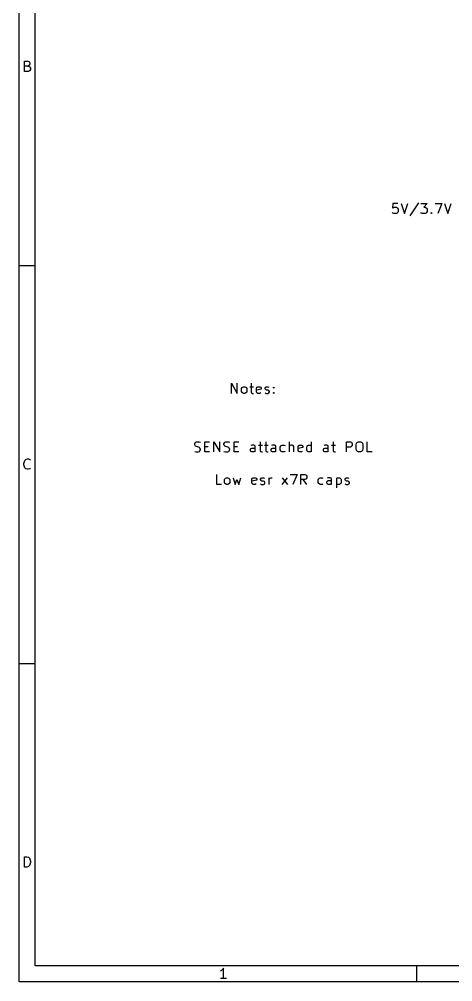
# Model space of a CAD drawing. Extents: x 0.4 to 11.3, y -7.9 to -0.4.
# Drawn here: x 0.394 to 2.542, y -7.874 to -3.111 of the extents above; entities that cross this region are included whole.
import ezdxf

# ---------------------------------------------------------------- set-up
doc = ezdxf.new("R2010")
doc.units = 0
doc.header["$MEASUREMENT"] = 0
for name, color, linetype in [('BLUE3', 171, 'CONTINUOUS'), ('BROWN2', 54, 'CONTINUOUS'), ('RED2', 1, 'CONTINUOUS')]:
    doc.layers.add(name, color=color, linetype=linetype)

msp = doc.modelspace()

# ---------------------------------------------------------------- linework, layer by layer
at = {"layer": 'BLUE3', "linetype": 'CONTINUOUS'}
for p, q in [((1.4452, -4.963), (1.4452, -4.913)), ((1.4452, -4.913), (1.4738, -4.963)), ((1.4738, -4.963), (1.4738, -4.913)), ((1.4952, -4.9392), (1.4976, -4.9344)), ((1.4952, -4.9534), (1.4952, -4.9392)), ((1.4976, -4.9344), (1.5, -4.932)), ((1.5, -4.932), (1.5048, -4.9296)), ((1.5048, -4.9296), (1.5119, -4.9296)), ((1.5119, -4.9296), (1.5167, -4.932)), ((1.5167, -4.932), (1.519, -4.9344)), ((1.519, -4.9344), (1.5214, -4.9392)), ((1.5214, -4.9392), (1.5214, -4.9534)), ((1.5357, -4.9296), (1.5548, -4.9296)), ((1.5429, -4.913), (1.5429, -4.9558)), ((1.569, -4.9368), (1.5714, -4.932)), ((1.569, -4.9558), (1.569, -4.9368)), ((1.5929, -4.9415), (1.569, -4.9463)), ((1.5714, -4.932), (1.5762, -4.9296)), ((1.5762, -4.9296), (1.5857, -4.9296)), ((1.5857, -4.9296), (1.5905, -4.932)), ((1.5905, -4.932), (1.5929, -4.9368)), ((1.5929, -4.9368), (1.5929, -4.9415)), ((1.6119, -4.9368), (1.6143, -4.932)), ((1.6119, -4.9392), (1.6119, -4.9368)), ((1.6143, -4.9439), (1.6119, -4.9392)), ((1.6143, -4.932), (1.619, -4.9296)), ((1.619, -4.9463), (1.6143, -4.9439)), ((1.619, -4.9296), (1.6262, -4.9296)), ((1.6262, -4.9463), (1.619, -4.9463)), ((1.6262, -4.9296), (1.631, -4.932)), ((1.631, -4.9487), (1.6262, -4.9463)), ((1.6333, -4.9534), (1.631, -4.9487)), ((1.6524, -4.9344), (1.6548, -4.932)), ((1.6548, -4.9368), (1.6524, -4.9344)), ((1.6548, -4.932), (1.6571, -4.9344)), ((1.6548, -4.932), (1.6548, -4.9368)), ((1.6571, -4.9344), (1.6548, -4.9368)), ((1.4976, -4.9582), (1.4952, -4.9534)), ((1.5, -4.9606), (1.4976, -4.9582)), ((1.5048, -4.963), (1.5, -4.9606)), ((1.5119, -4.963), (1.5048, -4.963)), ((1.5167, -4.9606), (1.5119, -4.963)), ((1.519, -4.9582), (1.5167, -4.9606)), ((1.5214, -4.9534), (1.519, -4.9582)), ((1.5429, -4.9558), (1.5452, -4.9606)), ((1.5452, -4.9606), (1.55, -4.963)), ((1.55, -4.963), (1.5548, -4.963)), ((1.5714, -4.9606), (1.569, -4.9558)), ((1.5762, -4.963), (1.5714, -4.9606)), ((1.5857, -4.963), (1.5762, -4.963)), ((1.5905, -4.9606), (1.5857, -4.963)), ((1.6119, -4.9606), (1.6167, -4.963)), ((1.6167, -4.963), (1.6262, -4.963)), ((1.6262, -4.963), (1.631, -4.9606)), ((1.631, -4.9606), (1.6333, -4.9558)), ((1.6333, -4.9558), (1.6333, -4.9534)), ((1.6524, -4.9606), (1.6548, -4.9582)), ((1.6548, -4.963), (1.6524, -4.9606)), ((1.6548, -4.9582), (1.6571, -4.9606)), ((1.6548, -4.9582), (1.6548, -4.963)), ((1.6571, -4.9606), (1.6548, -4.963)), ((1.2631, -5.212), (1.2655, -5.2072)), ((1.2631, -5.2168), (1.2631, -5.212)), ((1.2655, -5.2215), (1.2631, -5.2168)), ((1.2655, -5.2072), (1.2679, -5.2048)), ((1.2679, -5.2239), (1.2655, -5.2215)), ((1.2679, -5.2048), (1.2726, -5.2025)), ((1.2726, -5.2263), (1.2679, -5.2239)), ((1.2726, -5.2025), (1.2845, -5.2025)), ((1.2821, -5.2287), (1.2726, -5.2263)), ((1.2869, -5.231), (1.2821, -5.2287)), ((1.2845, -5.2025), (1.2917, -5.2048)), ((1.2893, -5.2334), (1.2869, -5.231)), ((1.2917, -5.2382), (1.2893, -5.2334)), ((1.2917, -5.2429), (1.2917, -5.2382)), ((1.3131, -5.2525), (1.3131, -5.2025)), ((1.3131, -5.2025), (1.3369, -5.2025)), ((1.3131, -5.2263), (1.3298, -5.2263)), ((1.3583, -5.2525), (1.3583, -5.2025)), ((1.3583, -5.2025), (1.3869, -5.2525)), ((1.3869, -5.2525), (1.3869, -5.2025)), ((1.4083, -5.212), (1.4107, -5.2072)), ((1.4083, -5.2168), (1.4083, -5.212)), ((1.4107, -5.2215), (1.4083, -5.2168)), ((1.4107, -5.2072), (1.4131, -5.2048)), ((1.4131, -5.2239), (1.4107, -5.2215)), ((1.4131, -5.2048), (1.4179, -5.2025)), ((1.4179, -5.2263), (1.4131, -5.2239)), ((1.4179, -5.2025), (1.4298, -5.2025)), ((1.4274, -5.2287), (1.4179, -5.2263)), ((1.4321, -5.231), (1.4274, -5.2287)), ((1.4298, -5.2025), (1.4369, -5.2048)), ((1.4345, -5.2334), (1.4321, -5.231)), ((1.4369, -5.2382), (1.4345, -5.2334)), ((1.4369, -5.2429), (1.4369, -5.2382)), ((1.4583, -5.2525), (1.4583, -5.2025)), ((1.4583, -5.2025), (1.4821, -5.2025)), ((1.4583, -5.2263), (1.475, -5.2263)), ((1.5393, -5.2406), (1.5417, -5.2358)), ((1.5464, -5.2191), (1.5417, -5.2215)), ((1.5417, -5.2358), (1.5464, -5.2334)), ((1.556, -5.2191), (1.5464, -5.2191)), ((1.5464, -5.2334), (1.5583, -5.2334)), ((1.5607, -5.2215), (1.556, -5.2191)), ((1.5583, -5.2334), (1.5631, -5.231)), ((1.5631, -5.2263), (1.5607, -5.2215)), ((1.5631, -5.2525), (1.5631, -5.2263)), ((1.5798, -5.2191), (1.5988, -5.2191)), ((1.5869, -5.2025), (1.5869, -5.2453)), ((1.6083, -5.2191), (1.6274, -5.2191)), ((1.6155, -5.2025), (1.6155, -5.2453)), ((1.6417, -5.2406), (1.644, -5.2358)), ((1.6488, -5.2191), (1.644, -5.2215)), ((1.644, -5.2358), (1.6488, -5.2334)), ((1.6583, -5.2191), (1.6488, -5.2191)), ((1.6488, -5.2334), (1.6607, -5.2334)), ((1.6631, -5.2215), (1.6583, -5.2191)), ((1.6607, -5.2334), (1.6655, -5.231)), ((1.6655, -5.2263), (1.6631, -5.2215)), ((1.6655, -5.2525), (1.6655, -5.2263)), ((1.6869, -5.2287), (1.6893, -5.2239)), ((1.6869, -5.2429), (1.6869, -5.2287)), ((1.6893, -5.2239), (1.6917, -5.2215)), ((1.6917, -5.2215), (1.6964, -5.2191)), ((1.6964, -5.2191), (1.7059, -5.2191)), ((1.7059, -5.2191), (1.7107, -5.2215)), ((1.7321, -5.2525), (1.7321, -5.2025)), ((1.7345, -5.2215), (1.7321, -5.2239)), ((1.7393, -5.2191), (1.7345, -5.2215)), ((1.7464, -5.2191), (1.7393, -5.2191)), ((1.7512, -5.2215), (1.7464, -5.2191)), ((1.7536, -5.2263), (1.7512, -5.2215)), ((1.7536, -5.2525), (1.7536, -5.2263)), ((1.775, -5.2263), (1.7774, -5.2215)), ((1.775, -5.2453), (1.775, -5.2263)), ((1.7988, -5.231), (1.775, -5.2358)), ((1.7774, -5.2215), (1.7821, -5.2191)), ((1.7821, -5.2191), (1.7917, -5.2191)), ((1.7917, -5.2191), (1.7964, -5.2215)), ((1.7964, -5.2215), (1.7988, -5.2263)), ((1.7988, -5.2263), (1.7988, -5.231)), ((1.8179, -5.2287), (1.8202, -5.2239)), ((1.8179, -5.2429), (1.8179, -5.2287)), ((1.8202, -5.2239), (1.8226, -5.2215)), ((1.8226, -5.2215), (1.8274, -5.2191)), ((1.8274, -5.2191), (1.8369, -5.2191)), ((1.8369, -5.2191), (1.8417, -5.2215)), ((1.8417, -5.2525), (1.8417, -5.2025)), ((1.9012, -5.2406), (1.9036, -5.2358)), ((1.9083, -5.2191), (1.9036, -5.2215)), ((1.9036, -5.2358), (1.9083, -5.2334)), ((1.9179, -5.2191), (1.9083, -5.2191)), ((1.9083, -5.2334), (1.9202, -5.2334)), ((1.9226, -5.2215), (1.9179, -5.2191)), ((1.9202, -5.2334), (1.925, -5.231)), ((1.925, -5.2263), (1.9226, -5.2215)), ((1.925, -5.2525), (1.925, -5.2263)), ((1.9417, -5.2191), (1.9607, -5.2191)), ((1.9488, -5.2025), (1.9488, -5.2453)), ((2.0155, -5.2525), (2.0155, -5.2025)), ((2.0155, -5.2025), (2.0345, -5.2025)), ((2.0345, -5.2287), (2.0155, -5.2287)), ((2.0345, -5.2025), (2.0393, -5.2048)), ((2.0393, -5.2263), (2.0345, -5.2287)), ((2.0393, -5.2048), (2.0417, -5.2072)), ((2.0417, -5.2239), (2.0393, -5.2263)), ((2.0417, -5.2072), (2.044, -5.212)), ((2.044, -5.2191), (2.0417, -5.2239)), ((2.044, -5.212), (2.044, -5.2191)), ((2.0631, -5.2191), (2.0655, -5.2096)), ((2.0631, -5.2358), (2.0631, -5.2191)), ((2.0655, -5.2453), (2.0631, -5.2358)), ((2.0655, -5.2096), (2.0702, -5.2048)), ((2.0702, -5.2048), (2.075, -5.2025)), ((2.075, -5.2025), (2.0845, -5.2025)), ((2.0845, -5.2025), (2.0893, -5.2048)), ((2.0893, -5.2048), (2.094, -5.2096)), ((2.094, -5.2096), (2.0964, -5.2191)), ((2.0964, -5.2358), (2.094, -5.2453)), ((2.0964, -5.2191), (2.0964, -5.2358)), ((2.1178, -5.2525), (2.1178, -5.2025)), ((1.2631, -5.2501), (1.2702, -5.2525)), ((1.2702, -5.2525), (1.2821, -5.2525)), ((1.2821, -5.2525), (1.2869, -5.2501)), ((1.2869, -5.2501), (1.2893, -5.2477)), ((1.2893, -5.2477), (1.2917, -5.2429)), ((1.3369, -5.2525), (1.3131, -5.2525)), ((1.4083, -5.2501), (1.4155, -5.2525)), ((1.4155, -5.2525), (1.4274, -5.2525)), ((1.4274, -5.2525), (1.4321, -5.2501)), ((1.4321, -5.2501), (1.4345, -5.2477)), ((1.4345, -5.2477), (1.4369, -5.2429)), ((1.4821, -5.2525), (1.4583, -5.2525)), ((1.5393, -5.2453), (1.5393, -5.2406)), ((1.5417, -5.2501), (1.5393, -5.2453)), ((1.5464, -5.2525), (1.5417, -5.2501)), ((1.5583, -5.2525), (1.5464, -5.2525)), ((1.5631, -5.2501), (1.5583, -5.2525)), ((1.5869, -5.2453), (1.5893, -5.2501)), ((1.5893, -5.2501), (1.594, -5.2525)), ((1.594, -5.2525), (1.5988, -5.2525)), ((1.6155, -5.2453), (1.6179, -5.2501)), ((1.6179, -5.2501), (1.6226, -5.2525)), ((1.6226, -5.2525), (1.6274, -5.2525)), ((1.6417, -5.2453), (1.6417, -5.2406)), ((1.644, -5.2501), (1.6417, -5.2453)), ((1.6488, -5.2525), (1.644, -5.2501)), ((1.6607, -5.2525), (1.6488, -5.2525)), ((1.6655, -5.2501), (1.6607, -5.2525)), ((1.6893, -5.2477), (1.6869, -5.2429)), ((1.6917, -5.2501), (1.6893, -5.2477)), ((1.6964, -5.2525), (1.6917, -5.2501)), ((1.7059, -5.2525), (1.6964, -5.2525)), ((1.7107, -5.2501), (1.7059, -5.2525)), ((1.7774, -5.2501), (1.775, -5.2453)), ((1.7821, -5.2525), (1.7774, -5.2501)), ((1.7917, -5.2525), (1.7821, -5.2525)), ((1.7964, -5.2501), (1.7917, -5.2525)), ((1.8202, -5.2477), (1.8179, -5.2429)), ((1.8226, -5.2501), (1.8202, -5.2477)), ((1.8274, -5.2525), (1.8226, -5.2501)), ((1.8369, -5.2525), (1.8274, -5.2525)), ((1.8417, -5.2501), (1.8369, -5.2525)), ((1.9012, -5.2453), (1.9012, -5.2406)), ((1.9036, -5.2501), (1.9012, -5.2453)), ((1.9083, -5.2525), (1.9036, -5.2501)), ((1.9202, -5.2525), (1.9083, -5.2525)), ((1.925, -5.2501), (1.9202, -5.2525)), ((1.9488, -5.2453), (1.9512, -5.2501)), ((1.9512, -5.2501), (1.9559, -5.2525)), ((1.9559, -5.2525), (1.9607, -5.2525)), ((2.0702, -5.2501), (2.0655, -5.2453)), ((2.075, -5.2525), (2.0702, -5.2501)), ((2.0845, -5.2525), (2.075, -5.2525)), ((2.0893, -5.2501), (2.0845, -5.2525)), ((2.094, -5.2453), (2.0893, -5.2501)), ((2.1417, -5.2525), (2.1178, -5.2525)), ((1.3726, -5.4135), (1.3726, -5.3635)), ((1.4155, -5.3825), (1.4202, -5.3801)), ((1.4202, -5.3801), (1.4274, -5.3801)), ((1.4274, -5.3801), (1.4321, -5.3825)), ((1.4536, -5.3801), (1.4631, -5.4135)), ((1.4821, -5.4135), (1.4917, -5.3801)), ((1.5488, -5.3825), (1.5536, -5.3801)), ((1.5536, -5.3801), (1.5631, -5.3801)), ((1.5631, -5.3801), (1.5679, -5.3825)), ((1.5917, -5.3825), (1.5964, -5.3801)), ((1.5964, -5.3801), (1.6036, -5.3801)), ((1.6036, -5.3801), (1.6083, -5.3825)), ((1.6321, -5.4135), (1.6321, -5.3801)), ((1.6369, -5.3825), (1.6417, -5.3801)), ((1.6417, -5.3801), (1.6464, -5.3801)), ((1.6964, -5.4135), (1.7226, -5.3801)), ((1.6964, -5.3801), (1.7226, -5.4135)), ((1.7369, -5.3635), (1.7702, -5.3635)), ((1.7702, -5.3635), (1.7488, -5.4135)), ((1.7893, -5.4135), (1.7893, -5.3635)), ((1.7893, -5.3635), (1.8083, -5.3635)), ((1.8083, -5.3635), (1.8131, -5.3658)), ((1.8131, -5.3658), (1.8155, -5.3682)), ((1.8155, -5.3682), (1.8179, -5.373)), ((1.8179, -5.3801), (1.8155, -5.3849)), ((1.8179, -5.373), (1.8179, -5.3801)), ((1.8798, -5.3825), (1.8845, -5.3801)), ((1.8845, -5.3801), (1.894, -5.3801)), ((1.894, -5.3801), (1.8988, -5.3825)), ((1.925, -5.3801), (1.9202, -5.3825)), ((1.9345, -5.3801), (1.925, -5.3801)), ((1.9393, -5.3825), (1.9345, -5.3801)), ((1.9655, -5.3801), (1.9655, -5.4301)), ((1.9655, -5.3825), (1.9702, -5.3801)), ((1.9702, -5.3801), (1.9798, -5.3801)), ((1.9798, -5.3801), (1.9845, -5.3825)), ((2.0107, -5.3825), (2.0155, -5.3801)), ((2.0155, -5.3801), (2.0226, -5.3801)), ((2.0226, -5.3801), (2.0274, -5.3825)), ((1.3964, -5.4135), (1.3726, -5.4135)), ((1.4107, -5.3896), (1.4131, -5.3849)), ((1.4107, -5.4039), (1.4107, -5.3896)), ((1.4131, -5.4087), (1.4107, -5.4039)), ((1.4131, -5.3849), (1.4155, -5.3825)), ((1.4155, -5.4111), (1.4131, -5.4087)), ((1.4202, -5.4135), (1.4155, -5.4111)), ((1.4274, -5.4135), (1.4202, -5.4135)), ((1.4321, -5.4111), (1.4274, -5.4135)), ((1.4321, -5.3825), (1.4345, -5.3849)), ((1.4345, -5.4087), (1.4321, -5.4111)), ((1.4345, -5.3849), (1.4369, -5.3896)), ((1.4369, -5.4039), (1.4345, -5.4087)), ((1.4369, -5.3896), (1.4369, -5.4039)), ((1.4631, -5.4135), (1.4726, -5.3896)), ((1.4726, -5.3896), (1.4821, -5.4135)), ((1.5464, -5.3873), (1.5488, -5.3825)), ((1.5464, -5.4063), (1.5464, -5.3873)), ((1.5702, -5.392), (1.5464, -5.3968)), ((1.5488, -5.4111), (1.5464, -5.4063)), ((1.5536, -5.4135), (1.5488, -5.4111)), ((1.5631, -5.4135), (1.5536, -5.4135)), ((1.5679, -5.4111), (1.5631, -5.4135)), ((1.5679, -5.3825), (1.5702, -5.3873)), ((1.5702, -5.3873), (1.5702, -5.392)), ((1.5893, -5.3873), (1.5917, -5.3825)), ((1.5893, -5.3896), (1.5893, -5.3873)), ((1.5917, -5.3944), (1.5893, -5.3896)), ((1.5893, -5.4111), (1.594, -5.4135)), ((1.5964, -5.3968), (1.5917, -5.3944)), ((1.594, -5.4135), (1.6036, -5.4135)), ((1.6036, -5.3968), (1.5964, -5.3968)), ((1.6083, -5.3992), (1.6036, -5.3968)), ((1.6036, -5.4135), (1.6083, -5.4111)), ((1.6107, -5.4039), (1.6083, -5.3992)), ((1.6083, -5.4111), (1.6107, -5.4063)), ((1.6107, -5.4063), (1.6107, -5.4039)), ((1.6321, -5.3896), (1.6345, -5.3849)), ((1.6345, -5.3849), (1.6369, -5.3825)), ((1.8083, -5.3896), (1.7893, -5.3896)), ((1.8179, -5.4135), (1.8012, -5.3896)), ((1.8131, -5.3873), (1.8083, -5.3896)), ((1.8155, -5.3849), (1.8131, -5.3873)), ((1.875, -5.3896), (1.8774, -5.3849)), ((1.875, -5.4039), (1.875, -5.3896)), ((1.8774, -5.4087), (1.875, -5.4039)), ((1.8774, -5.3849), (1.8798, -5.3825)), ((1.8798, -5.4111), (1.8774, -5.4087)), ((1.8845, -5.4135), (1.8798, -5.4111)), ((1.894, -5.4135), (1.8845, -5.4135)), ((1.8988, -5.4111), (1.894, -5.4135)), ((1.9179, -5.4016), (1.9202, -5.3968)), ((1.9179, -5.4063), (1.9179, -5.4016)), ((1.9202, -5.4111), (1.9179, -5.4063)), ((1.9202, -5.3968), (1.925, -5.3944)), ((1.925, -5.4135), (1.9202, -5.4111)), ((1.925, -5.3944), (1.9369, -5.3944)), ((1.9369, -5.4135), (1.925, -5.4135)), ((1.9369, -5.3944), (1.9417, -5.392)), ((1.9417, -5.4111), (1.9369, -5.4135)), ((1.9417, -5.3873), (1.9393, -5.3825)), ((1.9417, -5.4135), (1.9417, -5.3873)), ((1.9702, -5.4135), (1.9655, -5.4111)), ((1.9798, -5.4135), (1.9702, -5.4135)), ((1.9845, -5.4111), (1.9798, -5.4135)), ((1.9845, -5.3825), (1.9869, -5.3849)), ((1.9869, -5.4087), (1.9845, -5.4111)), ((1.9869, -5.3849), (1.9893, -5.3896)), ((1.9893, -5.4039), (1.9869, -5.4087)), ((1.9893, -5.3896), (1.9893, -5.4039)), ((2.0083, -5.3873), (2.0107, -5.3825)), ((2.0083, -5.3896), (2.0083, -5.3873)), ((2.0107, -5.3944), (2.0083, -5.3896)), ((2.0083, -5.4111), (2.0131, -5.4135)), ((2.0155, -5.3968), (2.0107, -5.3944)), ((2.0131, -5.4135), (2.0226, -5.4135)), ((2.0226, -5.3968), (2.0155, -5.3968)), ((2.0274, -5.3992), (2.0226, -5.3968)), ((2.0226, -5.4135), (2.0274, -5.4111)), ((2.0298, -5.4039), (2.0274, -5.3992)), ((2.0274, -5.4111), (2.0298, -5.4063)), ((2.0298, -5.4063), (2.0298, -5.4039))]:
    msp.add_line(p, q, dxfattribs=at)
at = {"layer": 'BROWN2', "linetype": 'CONTINUOUS'}
for p, q in [((2.2455, -4.0228), (2.2431, -4.0466)), ((2.2431, -4.0466), (2.2455, -4.0442)), ((2.2693, -4.0228), (2.2455, -4.0228)), ((2.2455, -4.0442), (2.2503, -4.0419)), ((2.2503, -4.0419), (2.2622, -4.0419)), ((2.2622, -4.0419), (2.267, -4.0442)), ((2.267, -4.0442), (2.2693, -4.0466)), ((2.2693, -4.0466), (2.2717, -4.0514)), ((2.286, -4.0228), (2.3027, -4.0728)), ((2.3027, -4.0728), (2.3193, -4.0228)), ((2.3717, -4.0204), (2.3289, -4.0847)), ((2.3836, -4.0228), (2.4146, -4.0228)), ((2.4146, -4.0228), (2.3979, -4.0419)), ((2.3979, -4.0419), (2.4051, -4.0419)), ((2.4051, -4.0419), (2.4098, -4.0442)), ((2.4098, -4.0442), (2.4122, -4.0466)), ((2.4122, -4.0466), (2.4146, -4.0514)), ((2.4551, -4.0228), (2.4884, -4.0228)), ((2.4884, -4.0228), (2.467, -4.0728)), ((2.5003, -4.0228), (2.517, -4.0728)), ((2.517, -4.0728), (2.5336, -4.0228)), ((2.2455, -4.0704), (2.2431, -4.068)), ((2.2503, -4.0728), (2.2455, -4.0704)), ((2.2622, -4.0728), (2.2503, -4.0728)), ((2.267, -4.0704), (2.2622, -4.0728)), ((2.2693, -4.068), (2.267, -4.0704)), ((2.2717, -4.0633), (2.2693, -4.068)), ((2.2717, -4.0514), (2.2717, -4.0633)), ((2.386, -4.0704), (2.3836, -4.068)), ((2.3908, -4.0728), (2.386, -4.0704)), ((2.4051, -4.0728), (2.3908, -4.0728)), ((2.4098, -4.0704), (2.4051, -4.0728)), ((2.4122, -4.068), (2.4098, -4.0704)), ((2.4146, -4.0633), (2.4122, -4.068)), ((2.4146, -4.0514), (2.4146, -4.0633)), ((2.4336, -4.0704), (2.436, -4.068)), ((2.436, -4.0728), (2.4336, -4.0704)), ((2.436, -4.068), (2.4384, -4.0704)), ((2.436, -4.068), (2.436, -4.0728)), ((2.4384, -4.0704), (2.436, -4.0728))]:
    msp.add_line(p, q, dxfattribs=at)
at = {"layer": 'RED2', "linetype": 'CONTINUOUS'}
for p, q in [((0.3937, -7.8743), (0.3937, -0.3937)), ((0.4724, -7.7956), (0.4724, -0.4724)), ((0.4197, -3.3698), (0.4197, -3.3186)), ((0.4197, -3.3186), (0.4367, -3.3186)), ((0.4367, -3.3186), (0.4416, -3.3211)), ((0.4416, -3.3211), (0.444, -3.3235)), ((0.444, -3.3235), (0.4465, -3.3284)), ((0.4465, -3.3333), (0.444, -3.3381)), ((0.4465, -3.3284), (0.4465, -3.3333)), ((0.4367, -3.343), (0.4197, -3.343)), ((0.4392, -3.3698), (0.4197, -3.3698)), ((0.4416, -3.3406), (0.4367, -3.343)), ((0.4367, -3.343), (0.444, -3.3455)), ((0.444, -3.3674), (0.4392, -3.3698)), ((0.444, -3.3381), (0.4416, -3.3406)), ((0.444, -3.3455), (0.4465, -3.3479)), ((0.4465, -3.365), (0.444, -3.3674)), ((0.4465, -3.3479), (0.4489, -3.3528)), ((0.4489, -3.3601), (0.4465, -3.365)), ((0.4489, -3.3528), (0.4489, -3.3601)), ((0.3937, -4.3307), (0.4724, -4.3307)), ((0.4172, -5.3091), (0.4197, -5.2993)), ((0.4172, -5.3164), (0.4172, -5.3091)), ((0.4197, -5.3261), (0.4172, -5.3164)), ((0.4197, -5.2993), (0.4221, -5.2945)), ((0.4221, -5.331), (0.4197, -5.3261)), ((0.4221, -5.2945), (0.427, -5.2896)), ((0.427, -5.3359), (0.4221, -5.331)), ((0.427, -5.2896), (0.4343, -5.2872)), ((0.4343, -5.2872), (0.4392, -5.2872)), ((0.4392, -5.2872), (0.4465, -5.2896)), ((0.4465, -5.2896), (0.4489, -5.292)), ((0.4489, -5.3335), (0.4465, -5.3359)), ((0.4343, -5.3383), (0.427, -5.3359)), ((0.4392, -5.3383), (0.4343, -5.3383)), ((0.4465, -5.3359), (0.4392, -5.3383)), ((0.3937, -6.2992), (0.4724, -6.2992)), ((0.4197, -7.3068), (0.4197, -7.2557)), ((0.4197, -7.2557), (0.4319, -7.2557)), ((0.4319, -7.2557), (0.4392, -7.2581)), ((0.4392, -7.2581), (0.444, -7.263)), ((0.444, -7.263), (0.4465, -7.2678)), ((0.4465, -7.2678), (0.4489, -7.2776)), ((0.4489, -7.2849), (0.4465, -7.2946)), ((0.4489, -7.2776), (0.4489, -7.2849)), ((0.4319, -7.3068), (0.4197, -7.3068)), ((0.4392, -7.3044), (0.4319, -7.3068)), ((0.444, -7.2995), (0.4392, -7.3044)), ((0.4465, -7.2946), (0.444, -7.2995)), ((11.2206, -7.7956), (0.4724, -7.7956)), ((1.4062, -7.8071), (1.4013, -7.8144)), ((1.4062, -7.8583), (1.4062, -7.8071)), ((2.3622, -7.7956), (2.3622, -7.8743)), ((1.3965, -7.8193), (1.3916, -7.8217)), ((1.4208, -7.8583), (1.3916, -7.8583)), ((1.4013, -7.8144), (1.3965, -7.8193)), ((11.2993, -7.8743), (0.3937, -7.8743))]:
    msp.add_line(p, q, dxfattribs=at)

doc.saveas('drawing.dxf')
